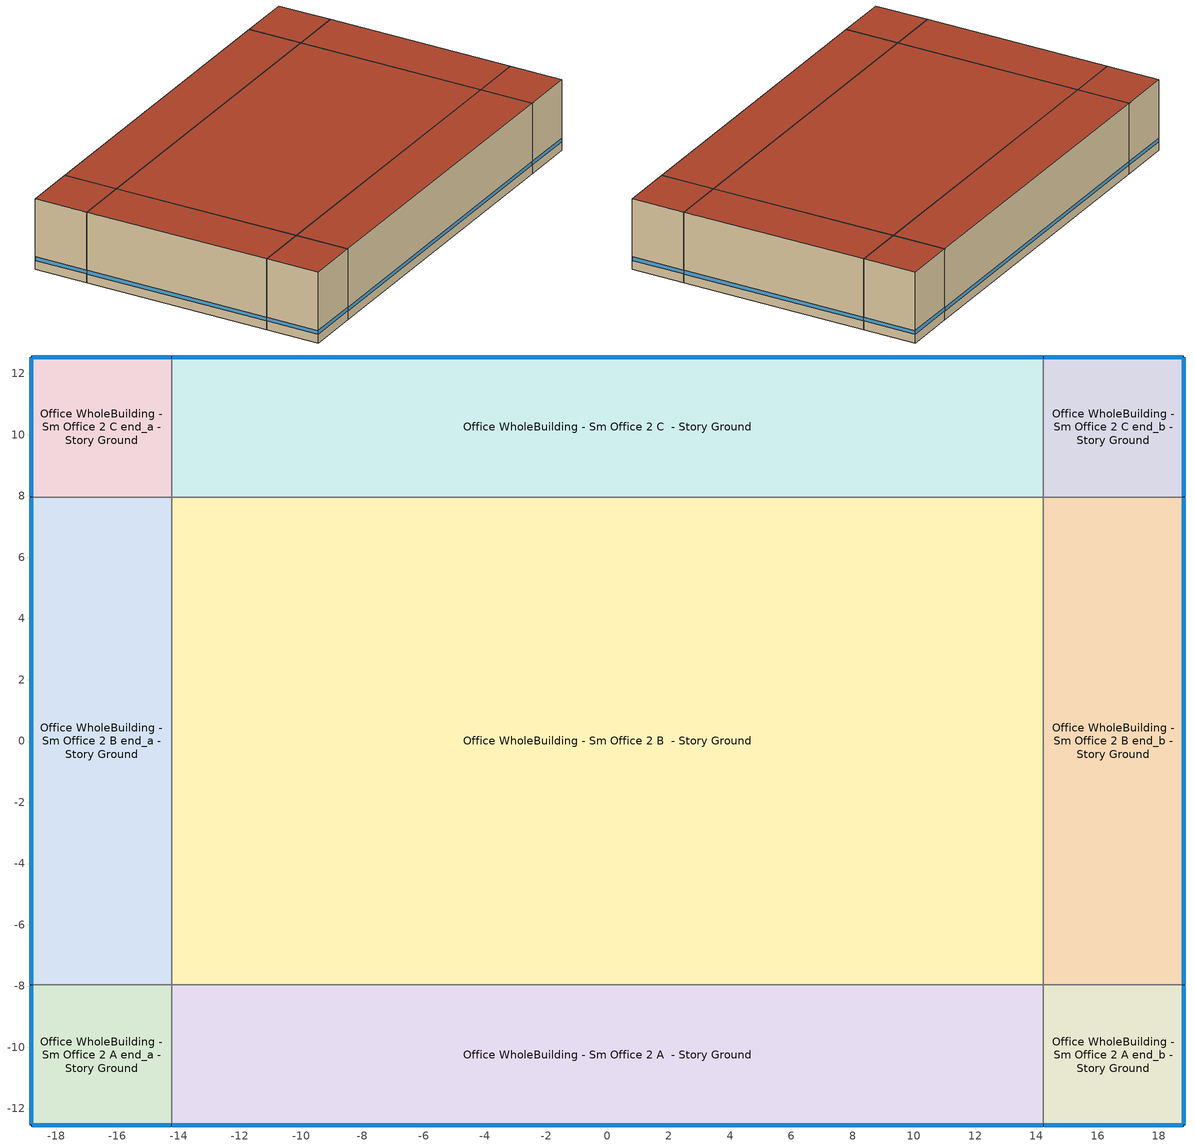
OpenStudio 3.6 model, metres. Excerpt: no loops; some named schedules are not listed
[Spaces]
Office WholeBuilding - Sm Office 2 A end_a - Story Ground
 floor ground (Foundation F 09 Perim 914 Area 209): -18.8,-12.54 -18.8,-7.96 -14.23,-7.96 -14.23,-12.54 z0
 wall outside: -18.8,-7.96 -18.8,-12.54 -14.23,-12.54 z0:6.1
 wall to Office WholeBuilding - Sm Office 2 B end_a - Story Ground: -14.23,-7.96 -18.8,-7.96 z0:6.1
 wall to Office WholeBuilding - Sm Office 2 A  - Story Ground: -14.23,-12.54 -14.23,-7.96 z0:6.1
 window: -18.8,-7.99 -18.8,-12.51 / -18.78,-12.54 -14.26,-12.54 z0.76:1.07
 roof outside: -14.23,-12.54 -14.23,-7.96 -18.8,-7.96 -18.8,-12.54 z6.1
Office WholeBuilding - Sm Office 2 B end_a - Story Ground
 floor ground (Foundation F 09 Perim 1593 Area 7283): -18.8,-7.96 -18.8,7.96 -14.23,7.96 -14.23,-7.96 z0
 wall outside: -18.8,7.96 -18.8,-7.96 z0:6.1
 wall to Office WholeBuilding - Sm Office 2 C end_a - Story Ground: -14.23,7.96 -18.8,7.96 z0:6.1
 wall to Office WholeBuilding - Sm Office 2 B  - Story Ground: -14.23,-7.96 -14.23,7.96 z0:6.1
 window: -18.8,7.94 -18.8,-7.94 z0.76:1.07
 roof outside: -14.23,-7.96 -14.23,7.96 -18.8,7.96 -18.8,-7.96 z6.1
Office WholeBuilding - Sm Office 2 C end_a - Story Ground
 floor ground (Foundation F 09 Perim 914 Area 209): -18.8,7.96 -18.8,12.54 -14.23,12.54 -14.23,7.96 z0
 wall outside: -14.23,12.54 -18.8,12.54 -18.8,7.96 z0:6.1
 wall to Office WholeBuilding - Sm Office 2 C  - Story Ground: -14.23,7.96 -14.23,12.54 z0:6.1
 window: -18.8,12.51 -18.8,7.99 / -14.26,12.54 -18.78,12.54 z0.76:1.07
 roof outside: -14.23,7.96 -14.23,12.54 -18.8,12.54 -18.8,7.96 z6.1
Office WholeBuilding - Sm Office 2 A  - Story Ground
 floor ground (Foundation F 09 Perim 2847 Area 13014): -14.23,-12.54 -14.23,-7.96 14.23,-7.96 14.23,-12.54 z0
 wall outside: -14.23,-12.54 14.23,-12.54 z0:6.1
 wall to Office WholeBuilding - Sm Office 2 B  - Story Ground: 14.23,-7.96 -14.23,-7.96 z0:6.1
 wall to Office WholeBuilding - Sm Office 2 A end_b - Story Ground: 14.23,-12.54 14.23,-7.96 z0:6.1
 window: -14.21,-12.54 14.21,-12.54 z0.76:1.07
 roof outside: 14.23,-12.54 14.23,-7.96 -14.23,-7.96 -14.23,-12.54 z6.1
Office WholeBuilding - Sm Office 2 B  - Story Ground
 floor ground (Foundation F 09 Perim 0 Area 45342): -14.23,-7.96 -14.23,7.96 14.23,7.96 14.23,-7.96 z0
 wall to Office WholeBuilding - Sm Office 2 C  - Story Ground: 14.23,7.96 -14.23,7.96 z0:6.1
 wall to Office WholeBuilding - Sm Office 2 B end_b - Story Ground: 14.23,-7.96 14.23,7.96 z0:6.1
 roof outside: 14.23,-7.96 14.23,7.96 -14.23,7.96 -14.23,-7.96 z6.1
Office WholeBuilding - Sm Office 2 C  - Story Ground
 floor ground (Foundation F 09 Perim 2847 Area 13014): -14.23,7.96 -14.23,12.54 14.23,12.54 14.23,7.96 z0
 wall outside: 14.23,12.54 -14.23,12.54 z0:6.1
 wall to Office WholeBuilding - Sm Office 2 C end_b - Story Ground: 14.23,7.96 14.23,12.54 z0:6.1
 window: 14.21,12.54 -14.21,12.54 z0.76:1.07
 roof outside: 14.23,7.96 14.23,12.54 -14.23,12.54 -14.23,7.96 z6.1
Office WholeBuilding - Sm Office 2 A end_b - Story Ground
 floor ground (Foundation F 09 Perim 914 Area 209): 14.23,-12.54 14.23,-7.96 18.8,-7.96 18.8,-12.54 z0
 wall outside: 14.23,-12.54 18.8,-12.54 18.8,-7.96 z0:6.1
 wall to Office WholeBuilding - Sm Office 2 B end_b - Story Ground: 18.8,-7.96 14.23,-7.96 z0:6.1
 window: 18.8,-12.51 18.8,-7.99 / 14.26,-12.54 18.78,-12.54 z0.76:1.07
 roof outside: 18.8,-12.54 18.8,-7.96 14.23,-7.96 14.23,-12.54 z6.1
Office WholeBuilding - Sm Office 2 B end_b - Story Ground
 floor ground (Foundation F 09 Perim 1593 Area 7283): 14.23,-7.96 14.23,7.96 18.8,7.96 18.8,-7.96 z0
 wall outside: 18.8,-7.96 18.8,7.96 z0:6.1
 wall to Office WholeBuilding - Sm Office 2 C end_b - Story Ground: 18.8,7.96 14.23,7.96 z0:6.1
 window: 18.8,-7.94 18.8,7.94 z0.76:1.07
 roof outside: 18.8,-7.96 18.8,7.96 14.23,7.96 14.23,-7.96 z6.1
Office WholeBuilding - Sm Office 2 C end_b - Story Ground
 floor ground (Foundation F 09 Perim 914 Area 209): 14.23,7.96 14.23,12.54 18.8,12.54 18.8,7.96 z0
 wall outside: 18.8,7.96 18.8,12.54 14.23,12.54 z0:6.1
 window: 18.78,12.54 14.26,12.54 / 18.8,7.99 18.8,12.51 z0.76:1.07
 roof outside: 18.8,7.96 18.8,12.54 14.23,12.54 14.23,7.96 z6.1
[Site]
Kodiak Airport: Latitude {deg}=57.75; Longitude {deg}=-152.5; Time Zone {hr}=-9; Elevation {m}=5; Terrain=City
[ClimateZones]
Climate Zone Institution Name 1=ASHRAE; Climate Zone Document Name 1=ANSI/ASHRAE Standard 169; Climate Zone Document Year 1=2006; Climate Zone Value 1=8A; Climate Zone Institution Name 2=CEC; Climate Zone Document Name 2=California Climate Zone Descriptions; Climate Zone Document Year 2=1995
[Site:WaterMainsTemperature]
Calculation Method=Correlation; Annual Average Outdoor Air Temperature {C}=-1.525; Maximum Difference In Monthly Average Outdoor Air Temperatures {deltaC}=36.2
[Site:GroundTemperature:FCfactorMethod]
January Ground Temperature {C}=-3.1; February Ground Temperature {C}=-17.7; March Ground Temperature {C}=-19.3; April Ground Temperature {C}=-17.6; May Ground Temperature {C}=-15.4; June Ground Temperature {C}=-10.3; July Ground Temperature {C}=0.7; August Ground Temperature {C}=10.6; September Ground Temperature {C}=16; October Ground Temperature {C}=16.9; November Ground Temperature {C}=14.2; December Ground Temperature {C}=6.7
[SizingPeriod:DesignDay] Barometric Pressure {Pa}=100917; Wind Speed {m/s}=5; Wind Direction {deg}=320; Rain Indicator=No; Snow Indicator=No; Day of Month=21; Day Type=SummerDesignDay; Daylight Saving Time Indicator=No; Humidity Condition Type=Wetbulb; Dry-Bulb Temperature Range Modifier Type=DefaultMultipliers; Solar Model Indicator=ASHRAETau
Name | Maximum Dry-Bulb Temperature {C} | Daily Dry-Bulb Temperature Range {deltaC} | Month | Wetbulb or DewPoint at Maximum Dry-Bulb {C} | ASHRAE Clear Sky Optical Depth for Beam Irradiance | ASHRAE Clear Sky Optical Depth for Diffuse Irradiance
Kodiak December .4% Condns WB=>MCDB | 6.5 | 5.1 | 12 | 6.2 | 0.359 | 2.403
Kodiak November .4% Condns WB=>MCDB | 8.7 | 5.3 | 11 | 8.2 | 0.358 | 2.388
Kodiak October .4% Condns WB=>MCDB | 11.3 | 6.2 | 10 | 10.7 | 0.34 | 2.431
Kodiak September .4% Condns WB=>MCDB | 16.2 | 6.4 | 9 | 13.8 | 0.333 | 2.489
[Building]
90.1-2010|SmallOffice: North Axis {deg}=0; Default Construction Set=90.1-2010 - Office - ASHRAE 169-2013-8A; Default Schedule Set=Building Default Schedule Set; Standards Number of Stories=1; Standards Number of Above Ground Stories=1; Standards Building Type=Office
[Material:NoMass] Thermal Absorptance=0.9; Solar Absorptance=0.7
Name | Roughness | Thermal Resistance {m2-K/W} | Visible Absorptance
CP02 CARPET PAD | VeryRough | 0.21648 | 0.8
Typical Carpet Pad | Smooth | 0.21648 | 0.8
Typical Insulation R-14.97 | Smooth | 2.63723 | 0.7
Typical Insulation R-11.7 | Smooth | 2.05979 | 0.7
Typical Insulation R-19.72 | Smooth | 3.4722 | 0.7
Typical Insulation R-1.15 2 | Smooth | 0.202509 | 0.7
Typical Insulation R-1.15 3 | Smooth | 0.202527 | 0.7
[Material]
Name | Roughness | Thickness {m} | Conductivity {W/m-K} | Density {kg/m3} | Specific Heat {J/kg-K} | Thermal Absorptance | Solar Absorptance | Visible Absorptance
100mm Normalweight concrete floor | MediumSmooth | 0.1016 | 2.31 | 2322 | 832
G01 13mm gypsum board | Smooth | 0.0127 | 0.16 | 800 | 1090 | 0.9 | 0.7 | 0.5
4 in. Normalweight Concrete Floor | MediumRough | 0.1016 | 2.31 | 2322 | 832 | 0.9 | 0.7 | 0.7
8 in. Concrete Block Basement Wall | MediumRough | 0.2032 | 1.326 | 1842 | 912 | 0.9 | 0.7 | 0.7
F08 Metal surface; Metal Roof Surface | Smooth | 0.0008 | 45.28 | 7824 | 500 | 0.9 | 0.7 | 0.7
G05 25mm wood | MediumSmooth | 0.0254 | 0.15 | 608 | 1630 | 0.9 | 0.5 | 0.5
1IN Stucco | Smooth | 0.0253 | 0.6918 | 1858 | 837 | 0.9 | 0.7 | 0.92
8IN CONCRETE HW RefBldg | Rough | 0.2032 | 1.311 | 2240 | 836.8 | 0.9 | 0.7 | 0.7
1/2IN Gypsum | Smooth | 0.0127 | 0.16 | 784.9 | 830 | 0.9 | 0.4 | 0.4
Roof Membrane | VeryRough | 0.0095 | 0.16 | 1121.29 | 1460 | 0.9 | 0.7 | 0.7
6 in. Normalweight Concrete Floor | MediumRough | 0.1524 | 2.31 | 2322 | 832 | 0.9 | 0.7 | 0.7
Std Wood 6inch 2 | MediumSmooth | 0.15 | 0.12 | 540 | 1210 | 0.9 | 0.7 | 0.7
[Construction]
Typical Interior Floor: 100mm Normalweight concrete floor, CP02 CARPET PAD
Typical Interior Wall: G01 13mm gypsum board, G01 13mm gypsum board
Typical Interior Ceiling: CP02 CARPET PAD, 100mm Normalweight concrete floor
Typical Insulated Basement Mass Wall: 8 in. Concrete Block Basement Wall
Typical Interior Window: Clear 3mm
Typical Interior Door; Typical Interior Partition: G05 25mm wood
Typical Insulated Exterior Mass Floor R-17.54: Typical Insulation R-14.97, 4 in. Normalweight Concrete Floor, Typical Carpet Pad
Typical Insulated Exterior Mass Wall R-14.08: 1IN Stucco, 8IN CONCRETE HW RefBldg, Typical Insulation R-11.7, 1/2IN Gypsum
Typical IEAD Roof R-20.83: Roof Membrane, Typical Insulation R-19.72, Metal Roof Surface
Typical Insulated Carpeted 6in Slab Floor: 6 in. Normalweight Concrete Floor, Typical Carpet Pad
U 0.42 SHGC 0.45 Dbl Ref-D Clr 6mm/13mm Arg: REF D CLEAR 6MM, ARGON 13MM, CLEAR 6MM
Typical Insulated Metal Door R-2.0 1: F08 Metal surface, Typical Insulation R-1.15 2
U 0.72 SHGC 0.25 Sgl Ref-B-M Tint 6mm: REF B TINT MID 6MM
Typical Overhead Door R-2.0 1: Typical Insulation R-1.15 3
U 0.98 SHGC 0.45 Sgl Ref-B-H Clr 6mm: REF B CLEAR HI 6MM
InteriorFurnishings 2: Std Wood 6inch 2
[WindowMaterial:Glazing] Optical Data Type=SpectralAverage; Infrared Transmittance at Normal Incidence=0; Front Side Infrared Hemispherical Emissivity=0.84; Conductivity {W/m-K}=0.9; Dirt Correction Factor for Solar and Visible Transmittance=1; Solar Diffusing=No
Name | Thickness {m} | Solar Transmittance at Normal Incidence | Front Side Solar Reflectance at Normal Incidence | Back Side Solar Reflectance at Normal Incidence | Visible Transmittance at Normal Incidence | Front Side Visible Reflectance at Normal Incidence | Back Side Visible Reflectance at Normal Incidence | Back Side Infrared Hemispherical Emissivity
CLEAR 6MM | 0.006 | 0.775 | 0.071 | 0.071 | 0.881 | 0.08 | 0.08 | 0.84
Clear 3mm | 0.003 | 0.837 | 0.075 | 0.075 | 0.898 | 0.081 | 0.081 | 0.84
REF D CLEAR 6MM | 0.006 | 0.429 | 0.308 | 0.379 | 0.334 | 0.453 | 0.505 | 0.82
REF B TINT MID 6MM | 0.006 | 0.1 | 0.11 | 0.41 | 0.13 | 0.1 | 0.32 | 0.45
REF B CLEAR HI 6MM | 0.006 | 0.24 | 0.16 | 0.32 | 0.3 | 0.16 | 0.29 | 0.6
[Construction:FfactorGroundFloor] F-Factor {W/m-K}=0.899982
Name | Area {m2} | PerimeterExposed {m}
Foundation F 09 Perim 914 Area 209 | 20.9032 | 9.144
Foundation F 09 Perim 1593 Area 7283 | 72.8263 | 15.9288
Foundation F 09 Perim 2847 Area 13014 | 130.143 | 28.4652
Foundation F 09 Perim 0 Area 45342 | 453.415 | 0
[DefaultConstructionSet]
90.1-2010 - Office - ASHRAE 169-2013-8A: Default Exterior Surface Constructions=Default Surface Constructions 7; Default Interior Surface Constructions=Default Surface Constructions 8; Default Ground Contact Surface Constructions=Default Surface Constructions 9; Default Exterior SubSurface Constructions=Default Sub Surface Constructions 5; Default Interior SubSurface Constructions=Default Sub Surface Constructions 6; Interior Partition Construction=Typical Interior Partition
[DefaultSurfaceConstructions]
Name | Floor Construction | Wall Construction | Roof Ceiling Construction
Default Surface Constructions 7 | Typical Insulated Exterior Mass Floor R-17.54 | Typical Insulated Exterior Mass Wall R-14.08 | Typical IEAD Roof R-20.83
Default Surface Constructions 8 | Typical Interior Floor | Typical Interior Wall | Typical Interior Ceiling
Default Surface Constructions 9 | Typical Insulated Carpeted 6in Slab Floor | Typical Insulated Basement Mass Wall
[DefaultSubSurfaceConstructions]
Name | Fixed Window Construction | Operable Window Construction | Door Construction | Glass Door Construction | Overhead Door Construction | Skylight Construction | Tubular Daylight Dome Construction | Tubular Daylight Diffuser Construction
Default Sub Surface Constructions 5 | U 0.42 SHGC 0.45 Dbl Ref-D Clr 6mm/13mm Arg | U 0.42 SHGC 0.45 Dbl Ref-D Clr 6mm/13mm Arg | Typical Insulated Metal Door R-2.0 1 | U 0.72 SHGC 0.25 Sgl Ref-B-M Tint 6mm | Typical Overhead Door R-2.0 1 | U 0.98 SHGC 0.45 Sgl Ref-B-H Clr 6mm | Typical Interior Window | Typical Interior Window
Default Sub Surface Constructions 6 | Typical Interior Window | Typical Interior Window | Typical Interior Door
[WindowMaterial:Gas]
ARGON 13MM: Gas Type=Argon; Thickness {m}=0.0127
[Lights:Definition]
Office WholeBuilding - Sm Office 2 Lights Definition: Design Level Calculation Method=Watts/Area; Watts per Space Floor Area {W/m2}=9.68752; Fraction Radiant=0.7; Fraction Visible=0.2; Return Air Fraction=0
[Exterior:Lights:Definition]
Name | Design Level {W}
Occ Sensing Exterior Lights Def | 861.3
NonDimming Exterior Lights Def | 50.7
[Exterior:Lights] Control Option=AstronomicalClock
Name | Exterior Lights Definition | Schedule
Occ Sensing Exterior Lights Def | Occ Sensing Exterior Lights Def | OfficeSmall Exterior_lighting_schedule_b
NonDimming Exterior Lights Def | NonDimming Exterior Lights Def | OfficeSmall Exterior_lighting_schedule_a
[SpaceType]
Office WholeBuilding - Sm Office 2 - 90.1-2010: Default Schedule Set=Office WholeBuilding - Sm Office 2 Schedule Set; Design Specification Outdoor Air Object=Office WholeBuilding - Sm Office 2 Ventilation; Standards Building Type=Office; Standards Space Type=WholeBuilding - Sm Office
[BuildingStory]
Story Ground: Nominal Z Coordinate {m}=0; Nominal Floor to Floor Height {m}=6.096
[Space] Space Type=Office WholeBuilding - Sm Office 2 - 90.1-2010; Building Story=Story Ground
Name | Thermal Zone
Office WholeBuilding - Sm Office 2 A end_a - Story Ground | Zone Office WholeBuilding - Sm Office 2 A end_a - Story Ground
Office WholeBuilding - Sm Office 2 B end_a - Story Ground | Zone Office WholeBuilding - Sm Office 2 B end_a - Story Ground
Office WholeBuilding - Sm Office 2 C end_a - Story Ground | Zone Office WholeBuilding - Sm Office 2 C end_a - Story Ground
Office WholeBuilding - Sm Office 2 A  - Story Ground | Zone Office WholeBuilding - Sm Office 2 A  - Story Ground
Office WholeBuilding - Sm Office 2 B  - Story Ground | Zone Office WholeBuilding - Sm Office 2 B  - Story Ground
Office WholeBuilding - Sm Office 2 C  - Story Ground | Zone Office WholeBuilding - Sm Office 2 C  - Story Ground
Office WholeBuilding - Sm Office 2 A end_b - Story Ground | Zone Office WholeBuilding - Sm Office 2 A end_b - Story Ground
Office WholeBuilding - Sm Office 2 B end_b - Story Ground | Zone Office WholeBuilding - Sm Office 2 B end_b - Story Ground
Office WholeBuilding - Sm Office 2 C end_b - Story Ground | Zone Office WholeBuilding - Sm Office 2 C end_b - Story Ground
[ThermalZone] Multiplier=1; Use Ideal Air Loads=No
Name | Thermostat
Zone Office WholeBuilding - Sm Office 2 A end_a - Story Ground | Office WholeBuilding - Sm Office 2 - 90.1-2010 Thermostat 1
Zone Office WholeBuilding - Sm Office 2 B end_a - Story Ground | Office WholeBuilding - Sm Office 2 - 90.1-2010 Thermostat 4
Zone Office WholeBuilding - Sm Office 2 C end_a - Story Ground | Office WholeBuilding - Sm Office 2 - 90.1-2010 Thermostat 7
Zone Office WholeBuilding - Sm Office 2 A  - Story Ground | Office WholeBuilding - Sm Office 2 - 90.1-2010 Thermostat
Zone Office WholeBuilding - Sm Office 2 B  - Story Ground | Office WholeBuilding - Sm Office 2 - 90.1-2010 Thermostat 3
Zone Office WholeBuilding - Sm Office 2 C  - Story Ground | Office WholeBuilding - Sm Office 2 - 90.1-2010 Thermostat 6
Zone Office WholeBuilding - Sm Office 2 A end_b - Story Ground | Office WholeBuilding - Sm Office 2 - 90.1-2010 Thermostat 2
Zone Office WholeBuilding - Sm Office 2 B end_b - Story Ground | Office WholeBuilding - Sm Office 2 - 90.1-2010 Thermostat 5
Zone Office WholeBuilding - Sm Office 2 C end_b - Story Ground | Office WholeBuilding - Sm Office 2 - 90.1-2010 Thermostat 8
[People:Definition]
Office WholeBuilding - Sm Office 2 People Definition: Number of People Calculation Method=People; Number of People {people}=2; Fraction Radiant=0.3; Enable ASHRAE 55 Comfort Warnings=Yes; Thermal Comfort Model Type 1=Fanger; Thermal Comfort Model Type 2=AdaptiveASH55
[ElectricEquipment:Definition]
Office WholeBuilding - Sm Office 2 Elec Equip Definition: Design Level Calculation Method=Watts/Area; Watts per Space Floor Area {W/m2}=2; Fraction Latent=0; Fraction Radiant=0.5; Fraction Lost=0
[People]
Office WholeBuilding - Sm Office 2 People: People Definition=Office WholeBuilding - Sm Office 2 People Definition; Space or SpaceType=Office WholeBuilding - Sm Office 2 - 90.1-2010; Work Efficiency Schedule=Work Efficiency Schedule; Clothing Insulation Schedule=Clothing Schedule; Air Velocity Schedule=Air Velocity Schedule; Multiplier=1
[Lights]
Office WholeBuilding - Sm Office 2 Lights: Lights Definition=Office WholeBuilding - Sm Office 2 Lights Definition; Space or SpaceType=Office WholeBuilding - Sm Office 2 - 90.1-2010; Fraction Replaceable=1
[ElectricEquipment]
Office WholeBuilding - Sm Office 2 Elec Equip: Electric Equipment Definition=Office WholeBuilding - Sm Office 2 Elec Equip Definition; Space or SpaceType=Office WholeBuilding - Sm Office 2 - 90.1-2010
[DesignSpecification:OutdoorAir]
Office WholeBuilding - Sm Office 2 Ventilation: Outdoor Air Method=Sum; Outdoor Air Flow per Floor Area {m3/s-m2}=0.0004318
[DefaultScheduleSet]
Name | Number of People Schedule | People Activity Level Schedule | Lighting Schedule | Electric Equipment Schedule | Infiltration Schedule | Hours of Operation Schedule
Office WholeBuilding - Sm Office 2 Schedule Set | OfficeSmall BLDG_OCC_SCH | OfficeSmall ACTIVITY_SCH | OfficeSmall BLDG_LIGHT_SCH_2010 | OfficeSmall BLDG_EQUIP_SCH_2010 | OfficeSmall INFIL_QUARTER_ON_SCH
Building Default Schedule Set |  |  |  |  |  | Building Hours of Operation NonResidential
[SpaceInfiltration:DesignFlowRate] Schedule=Always On Discrete; Design Flow Rate Calculation Method=Flow/ExteriorArea; Constant Term Coefficient=0; Temperature Term Coefficient=0; Velocity Term Coefficient=0.224; Velocity Squared Term Coefficient=0
Name | Space or SpaceType | Flow per Exterior Surface Area {m3/s-m2}
Office WholeBuilding - Sm Office 2 A  - Story Ground Infiltration | Office WholeBuilding - Sm Office 2 A  - Story Ground | 0.000325471
Office WholeBuilding - Sm Office 2 A end_a - Story Ground Infiltration | Office WholeBuilding - Sm Office 2 A end_a - Story Ground | 0.000414235
Office WholeBuilding - Sm Office 2 A end_b - Story Ground Infiltration | Office WholeBuilding - Sm Office 2 A end_b - Story Ground | 0.000414235
Office WholeBuilding - Sm Office 2 B end_a - Story Ground Infiltration | Office WholeBuilding - Sm Office 2 B end_a - Story Ground | 0.000325471
Office WholeBuilding - Sm Office 2 B end_b - Story Ground Infiltration | Office WholeBuilding - Sm Office 2 B end_b - Story Ground | 0.000325471
Office WholeBuilding - Sm Office 2 C  - Story Ground Infiltration | Office WholeBuilding - Sm Office 2 C  - Story Ground | 0.000325471
Office WholeBuilding - Sm Office 2 C end_a - Story Ground Infiltration | Office WholeBuilding - Sm Office 2 C end_a - Story Ground | 0.000414235
Office WholeBuilding - Sm Office 2 C end_b - Story Ground Infiltration | Office WholeBuilding - Sm Office 2 C end_b - Story Ground | 0.000414235
[ThermostatSetpoint:DualSetpoint] Heating Setpoint Temperature Schedule=OfficeSmall HTGSETP_SCH_NO_OPTIMUM; Cooling Setpoint Temperature Schedule=OfficeSmall CLGSETP_SCH_NO_OPTIMUM
Office WholeBuilding - Sm Office 2 - 90.1-2010 Thermostat; Office WholeBuilding - Sm Office 2 - 90.1-2010 Thermostat 1; Office WholeBuilding - Sm Office 2 - 90.1-2010 Thermostat 2; Office WholeBuilding - Sm Office 2 - 90.1-2010 Thermostat 3; Office WholeBuilding - Sm Office 2 - 90.1-2010 Thermostat 4; Office WholeBuilding - Sm Office 2 - 90.1-2010 Thermostat 5; Office WholeBuilding - Sm Office 2 - 90.1-2010 Thermostat 6; Office WholeBuilding - Sm Office 2 - 90.1-2010 Thermostat 7; Office WholeBuilding - Sm Office 2 - 90.1-2010 Thermostat 8
[InternalMass:Definition]
Internal Mass Definition 3: Construction=InteriorFurnishings 2; Design Level Calculation Method=SurfaceArea/Area; Surface Area per Space Floor Area=2
[InternalMass] Internal Mass Definition=Internal Mass Definition 3; Multiplier=1
Name | Space or SpaceType
Office WholeBuilding - Sm Office 2 C end_b - Story Ground Mass | Office WholeBuilding - Sm Office 2 C end_b - Story Ground
Office WholeBuilding - Sm Office 2 B end_b - Story Ground Mass | Office WholeBuilding - Sm Office 2 B end_b - Story Ground
Office WholeBuilding - Sm Office 2 A end_b - Story Ground Mass | Office WholeBuilding - Sm Office 2 A end_b - Story Ground
Office WholeBuilding - Sm Office 2 C  - Story Ground Mass | Office WholeBuilding - Sm Office 2 C  - Story Ground
Office WholeBuilding - Sm Office 2 B end_a - Story Ground Mass | Office WholeBuilding - Sm Office 2 B end_a - Story Ground
Office WholeBuilding - Sm Office 2 B  - Story Ground Mass | Office WholeBuilding - Sm Office 2 B  - Story Ground
Office WholeBuilding - Sm Office 2 C end_a - Story Ground Mass | Office WholeBuilding - Sm Office 2 C end_a - Story Ground
Office WholeBuilding - Sm Office 2 A  - Story Ground Mass | Office WholeBuilding - Sm Office 2 A  - Story Ground
Office WholeBuilding - Sm Office 2 A end_a - Story Ground Mass | Office WholeBuilding - Sm Office 2 A end_a - Story Ground
[Schedule:Constant]
Always On Discrete: Value=1
[Schedule:Ruleset]
Name | Default Day Schedule | Summer Design Day Schedule | Winter Design Day Schedule
Clothing Schedule | Clothing Schedule Default Winter Clothes
Air Velocity Schedule | Air Velocity Schedule Default
Work Efficiency Schedule | Work Efficiency Schedule Default
OfficeSmall BLDG_OCC_SCH | OfficeSmall BLDG_OCC_SCH Default | OfficeSmall BLDG_OCC_SCH Summer Design Day | OfficeSmall BLDG_OCC_SCH Winter Design Day
OfficeSmall ACTIVITY_SCH | OfficeSmall ACTIVITY_SCH Default | OfficeSmall ACTIVITY_SCH Summer Design Day | OfficeSmall ACTIVITY_SCH Winter Design Day
OfficeSmall INFIL_QUARTER_ON_SCH | OfficeSmall INFIL_QUARTER_ON_SCH Default | OfficeSmall INFIL_QUARTER_ON_SCH Summer Design Day | OfficeSmall INFIL_QUARTER_ON_SCH Winter Design Day
OfficeSmall HTGSETP_SCH_NO_OPTIMUM | OfficeSmall HTGSETP_SCH_NO_OPTIMUM Default | OfficeSmall HTGSETP_SCH_NO_OPTIMUM Summer Design Day | OfficeSmall HTGSETP_SCH_NO_OPTIMUM Winter Design Day
OfficeSmall CLGSETP_SCH_NO_OPTIMUM | OfficeSmall CLGSETP_SCH_NO_OPTIMUM Default | OfficeSmall CLGSETP_SCH_NO_OPTIMUM Summer Design Day | OfficeSmall CLGSETP_SCH_NO_OPTIMUM Winter Design Day
OfficeSmall Exterior_lighting_schedule_b | OfficeSmall Exterior_lighting_schedule_b Default | OfficeSmall Exterior_lighting_schedule_b Summer Design Day | OfficeSmall Exterior_lighting_schedule_b Winter Design Day
OfficeSmall Exterior_lighting_schedule_a | OfficeSmall Exterior_lighting_schedule_a Default | OfficeSmall Exterior_lighting_schedule_a Summer Design Day | OfficeSmall Exterior_lighting_schedule_a Winter Design Day
OfficeSmall BLDG_LIGHT_SCH_2010 | OfficeSmall BLDG_LIGHT_SCH_2010 Default | OfficeSmall BLDG_LIGHT_SCH_2010 Summer Design Day | OfficeSmall BLDG_LIGHT_SCH_2010 Winter Design Day
OfficeSmall BLDG_EQUIP_SCH_2010 | OfficeSmall BLDG_EQUIP_SCH_2010 Default | OfficeSmall BLDG_EQUIP_SCH_2010 Summer Design Day | OfficeSmall BLDG_EQUIP_SCH_2010 Winter Design Day
Building Hours of Operation NonResidential | Building Hours of Operation NonResidential Default | Building Hours of Operation NonResidential Summer Design Day | Building Hours of Operation NonResidential Winter Design Day
[Schedule:Day]
OfficeSmall BLDG_OCC_SCH Default: Yes, 5, 30, 0.570791, 5, 40, 0.570603, 5, 50, 0.570414, 6, 0, 0.570225, 6, 10, 0.570036, 6, 20, 0.569848, 6, 30, 0.569659, 6, 40, 0.569281, 6, 50, 0.568904, 7, 0, 0.568526, 7, 10, 0.568149, 7, 20, 0.567771, 7, 30, 0.567394, 7, 40, 0.567583, 7, 50, 0.567771, 8, 0, 0.56796, 8, 9, 0.568149, 8, 19, 0.568338, 8, 29, 0.568526, 8, 30, 0.568526, 11, 30, 0.568526, 11, 39, 0.568715, 11, 49, 0.568904, 11, 59, 0.569093, 12, 9, 0.569281, 12, 19, 0.56947, 12, 29, 0.569659, 12, 30, 0.569659, 13, 30, 0.569659, 16, 30, 0.569659, 16, 40, 0.569848, 16, 50, 0.570036, 17, 0, 0.570225, 17, 10, 0.570414, 17, 20, 0.570603, 17, 30, 0.570791, 18, 30, 0.570791, 21, 30, 0.570791, 22, 30, 0.570791, 23, 30, 0.570791, 24, 0, 0.570791
OfficeSmall BLDG_OCC_SCH Winter Design Day; OfficeSmall BLDG_LIGHT_SCH_2010 Winter Design Day: 24, 0, 0
OfficeSmall BLDG_OCC_SCH Summer Design Day; OfficeSmall BLDG_LIGHT_SCH_2010 Summer Design Day; Building Hours of Operation NonResidential Default; Building Hours of Operation NonResidential Winter Design Day; Building Hours of Operation NonResidential Summer Design Day: 24, 0, 1
OfficeSmall ACTIVITY_SCH Default: Yes, 24, 0, 120
OfficeSmall ACTIVITY_SCH Winter Design Day; OfficeSmall ACTIVITY_SCH Summer Design Day: 24, 0, 120
OfficeSmall HTGSETP_SCH_NO_OPTIMUM Default: Yes, 6, 0, 18.3368, 19, 0, 18.3368, 24, 0, 18.3368
OfficeSmall HTGSETP_SCH_NO_OPTIMUM Summer Design Day: 24, 0, 15.56
OfficeSmall HTGSETP_SCH_NO_OPTIMUM Winter Design Day: 24, 0, 21.11
OfficeSmall CLGSETP_SCH_NO_OPTIMUM Default: Yes, 4, 30, 69.3215, 24, 0, 70.498
OfficeSmall CLGSETP_SCH_NO_OPTIMUM Summer Design Day: 24, 0, 23.89
OfficeSmall CLGSETP_SCH_NO_OPTIMUM Winter Design Day: 24, 0, 29.44
OfficeSmall Exterior_lighting_schedule_b Default; OfficeSmall Exterior_lighting_schedule_b Winter Design Day; OfficeSmall Exterior_lighting_schedule_b Summer Design Day: 6, 0, 0.7, 24, 0, 1
OfficeSmall Exterior_lighting_schedule_a Default; OfficeSmall Exterior_lighting_schedule_a Winter Design Day; OfficeSmall Exterior_lighting_schedule_a Summer Design Day: 6, 0, 0, 24, 0, 1
OfficeSmall BLDG_LIGHT_SCH_2010 Default: Yes, 4, 30, 0.18, 4, 40, 0.188333, 4, 50, 0.196667, 5, 0, 0.205, 5, 10, 0.213333, 5, 20, 0.221667, 5, 30, 0.23, 5, 40, 0.222843, 5, 50, 0.215686, 6, 0, 0.20853, 6, 10, 0.201373, 6, 20, 0.194216, 6, 30, 0.187059, 6, 40, 0.212813, 6, 50, 0.238568, 7, 0, 0.264323, 7, 10, 0.290077, 7, 20, 0.315831, 7, 30, 0.341586, 7, 40, 0.40665, 7, 50, 0.471714, 8, 0, 0.536778, 8, 9, 0.601842, 8, 19, 0.666906, 8, 29, 0.73197, 8, 30, 0.73197, 11, 30, 0.73197, 11, 39, 0.718415, 11, 49, 0.70486, 11, 59, 0.691305, 12, 9, 0.67775, 12, 19, 0.664195, 12, 29, 0.65064, 12, 30, 0.65064, 12, 39, 0.664195, 12, 49, 0.67775, 12, 59, 0.691305, 13, 9, 0.70486, 13, 19, 0.718415, 13, 29, 0.73197, 13, 30, 0.73197, 16, 30, 0.73197, 16, 40, 0.692661, 16, 50, 0.653351, 17, 0, 0.614041, 17, 10, 0.574732, 17, 20, 0.535422, 17, 30, 0.496113, 17, 40, 0.470359, 17, 50, 0.444604, 18, 0, 0.418849, 18, 10, 0.393095, 18, 20, 0.36734, 18, 30, 0.341586, 19, 0, 0.341586, 19, 10, 0.334809, 19, 20, 0.328031, 19, 30, 0.321254, 19, 40, 0.314476, 19, 50, 0.307698, 20, 0, 0.300921, 20, 10, 0.294144, 20, 20, 0.287366, 20, 30, 0.280589, 20, 40, 0.273811, 20, 50, 0.267033, 21, 0, 0.260256, 21, 30, 0.260256, 21, 40, 0.248057, 21, 50, 0.235857, 22, 0, 0.223658, 22, 10, 0.211458, 22, 20, 0.199259, 22, 30, 0.187059, 22, 40, 0.185883, 22, 50, 0.184706, 23, 0, 0.18353, 23, 10, 0.182353, 23, 20, 0.181176, 23, 30, 0.18, 24, 0, 0.18
[Schedule:Rule] Apply Sunday=Yes; Apply Saturday=Yes
Schedule Rule 18: Schedule Ruleset=OfficeSmall BLDG_LIGHT_SCH_2010; Rule Order=8; Day Schedule=OfficeSmall BLDG_LIGHT_SCH_2010 Wknd Day; Date Specification Type=DateRange; Start Month=1; Start Day=1; End Month=12; End Day=31
Building Hours of Operation NonResidential Sunday Rule: Schedule Ruleset=Building Hours of Operation NonResidential; Rule Order=8; Day Schedule=Building Hours of Operation NonResidential Sunday; Date Specification Type=DateRange; Start Month=1; Start Day=1; End Month=12; End Day=31; Apply Monday=Yes; Apply Tuesday=Yes; Apply Wednesday=Yes; Apply Friday=Yes
autogen OfficeSmall ACTIVITY_SCH 0: Schedule Ruleset=OfficeSmall ACTIVITY_SCH; Rule Order=0; Day Schedule=autogen OfficeSmall ACTIVITY_SCH 0_day_sch; Date Specification Type=SpecificDates; Apply Monday=Yes; Apply Tuesday=Yes; Apply Wednesday=Yes; Apply Friday=Yes; Apply Thursday=Yes; Specific Month 1=1; Specific Day 1=2; Specific Month 2=1; Specific Day 2=9; Specific Month 3=1; Specific Day 3=16; Specific Month 4=1; Specific Day 4=23; Specific Month 5=1; Specific Day 5=30; Specific Month 6=2; Specific Day 6=6; Specific Month 7=2; Specific Day 7=13; Specific Month 8=2; Specific Day 8=20; Specific Month 9=2; Specific Day 9=27; Specific Month 10=3; Specific Day 10=5; Specific Month 11=3; Specific Day 11=12; Specific Month 12=3; Specific Day 12=19; Specific Month 13=3; Specific Day 13=26; Specific Month 14=4; Specific Day 14=2; Specific Month 15=4; Specific Day 15=9; Specific Month 16=4; Specific Day 16=16; Specific Month 17=4; Specific Day 17=23; Specific Month 18=4; Specific Day 18=30; Specific Month 19=5; Specific Day 19=7; Specific Month 20=5; Specific Day 20=14; Specific Month 21=5; Specific Day 21=21; Specific Month 22=5; Specific Day 22=28; Specific Month 23=6; Specific Day 23=4; Specific Month 24=6; Specific Day 24=11; Specific Month 25=6; Specific Day 25=18; Specific Month 26=6; Specific Day 26=25; Specific Month 27=7; Specific Day 27=2; Specific Month 28=7; Specific Day 28=9; Specific Month 29=7; Specific Day 29=16; Specific Month 30=7; Specific Day 30=23; Specific Month 31=7; Specific Day 31=30; Specific Month 32=8; Specific Day 32=6; Specific Month 33=8; Specific Day 33=13; Specific Month 34=8; Specific Day 34=20; Specific Month 35=8; Specific Day 35=27; Specific Month 36=9; Specific Day 36=3; Specific Month 37=9; Specific Day 37=10; Specific Month 38=9; Specific Day 38=17; Specific Month 39=9; Specific Day 39=24; Specific Month 40=10; Specific Day 40=1; Specific Month 41=10; Specific Day 41=8; Specific Month 42=10; Specific Day 42=15; Specific Month 43=10; Specific Day 43=22; Specific Month 44=10; Specific Day 44=29; Specific Month 45=11; Specific Day 45=5; Specific Month 46=11; Specific Day 46=12; Specific Month 47=11; Specific Day 47=19; Specific Month 48=11; Specific Day 48=26; Specific Month 49=12; Specific Day 49=3; Specific Month 50=12; Specific Day 50=10; Specific Month 51=12; Specific Day 51=17; Specific Month 52=12; Specific Day 52=24; Specific Month 53=12; Specific Day 53=31
autogen OfficeSmall BLDG_OCC_SCH 0: Schedule Ruleset=OfficeSmall BLDG_OCC_SCH; Rule Order=0; Day Schedule=autogen OfficeSmall BLDG_OCC_SCH 0_day_sch; Date Specification Type=SpecificDates; Apply Monday=Yes; Apply Tuesday=Yes; Apply Wednesday=Yes; Apply Friday=Yes; Apply Thursday=Yes; Specific Month 1=1; Specific Day 1=2; Specific Month 2=1; Specific Day 2=9; Specific Month 3=1; Specific Day 3=16; Specific Month 4=1; Specific Day 4=23; Specific Month 5=1; Specific Day 5=30; Specific Month 6=2; Specific Day 6=6; Specific Month 7=2; Specific Day 7=13; Specific Month 8=2; Specific Day 8=20; Specific Month 9=2; Specific Day 9=27; Specific Month 10=3; Specific Day 10=5; Specific Month 11=3; Specific Day 11=12; Specific Month 12=3; Specific Day 12=19; Specific Month 13=3; Specific Day 13=26; Specific Month 14=4; Specific Day 14=2; Specific Month 15=4; Specific Day 15=9; Specific Month 16=4; Specific Day 16=16; Specific Month 17=4; Specific Day 17=23; Specific Month 18=4; Specific Day 18=30; Specific Month 19=5; Specific Day 19=7; Specific Month 20=5; Specific Day 20=14; Specific Month 21=5; Specific Day 21=21; Specific Month 22=5; Specific Day 22=28; Specific Month 23=6; Specific Day 23=4; Specific Month 24=6; Specific Day 24=11; Specific Month 25=6; Specific Day 25=18; Specific Month 26=6; Specific Day 26=25; Specific Month 27=7; Specific Day 27=2; Specific Month 28=7; Specific Day 28=9; Specific Month 29=7; Specific Day 29=16; Specific Month 30=7; Specific Day 30=23; Specific Month 31=7; Specific Day 31=30; Specific Month 32=8; Specific Day 32=6; Specific Month 33=8; Specific Day 33=13; Specific Month 34=8; Specific Day 34=20; Specific Month 35=8; Specific Day 35=27; Specific Month 36=9; Specific Day 36=3; Specific Month 37=9; Specific Day 37=10; Specific Month 38=9; Specific Day 38=17; Specific Month 39=9; Specific Day 39=24; Specific Month 40=10; Specific Day 40=1; Specific Month 41=10; Specific Day 41=8; Specific Month 42=10; Specific Day 42=15; Specific Month 43=10; Specific Day 43=22; Specific Month 44=10; Specific Day 44=29; Specific Month 45=11; Specific Day 45=5; Specific Month 46=11; Specific Day 46=12; Specific Month 47=11; Specific Day 47=19; Specific Month 48=11; Specific Day 48=26; Specific Month 49=12; Specific Day 49=3; Specific Month 50=12; Specific Day 50=10; Specific Month 51=12; Specific Day 51=17; Specific Month 52=12; Specific Day 52=24; Specific Month 53=12; Specific Day 53=31
autogen OfficeSmall HTGSETP_SCH_NO_OPTIMUM 0: Schedule Ruleset=OfficeSmall HTGSETP_SCH_NO_OPTIMUM; Rule Order=8; Day Schedule=autogen OfficeSmall HTGSETP_SCH_NO_OPTIMUM 0_day_sch; Date Specification Type=SpecificDates; Apply Monday=Yes; Apply Tuesday=Yes; Apply Wednesday=Yes; Apply Friday=Yes; Apply Thursday=Yes; Specific Month 1=1; Specific Day 1=2; Specific Month 2=1; Specific Day 2=9; Specific Month 3=1; Specific Day 3=16; Specific Month 4=1; Specific Day 4=23; Specific Month 5=1; Specific Day 5=30; Specific Month 6=2; Specific Day 6=6; Specific Month 7=2; Specific Day 7=13; Specific Month 8=2; Specific Day 8=20; Specific Month 9=2; Specific Day 9=27; Specific Month 10=3; Specific Day 10=5; Specific Month 11=3; Specific Day 11=12; Specific Month 12=3; Specific Day 12=19; Specific Month 13=3; Specific Day 13=26; Specific Month 14=4; Specific Day 14=2; Specific Month 15=4; Specific Day 15=9; Specific Month 16=4; Specific Day 16=16; Specific Month 17=4; Specific Day 17=23; Specific Month 18=4; Specific Day 18=30; Specific Month 19=5; Specific Day 19=7; Specific Month 20=5; Specific Day 20=14; Specific Month 21=5; Specific Day 21=21; Specific Month 22=5; Specific Day 22=28; Specific Month 23=6; Specific Day 23=4; Specific Month 24=6; Specific Day 24=11; Specific Month 25=6; Specific Day 25=18; Specific Month 26=6; Specific Day 26=25; Specific Month 27=7; Specific Day 27=2; Specific Month 28=7; Specific Day 28=9; Specific Month 29=7; Specific Day 29=16; Specific Month 30=7; Specific Day 30=23; Specific Month 31=7; Specific Day 31=30; Specific Month 32=8; Specific Day 32=6; Specific Month 33=8; Specific Day 33=13; Specific Month 34=8; Specific Day 34=20; Specific Month 35=8; Specific Day 35=27; Specific Month 36=9; Specific Day 36=3; Specific Month 37=9; Specific Day 37=10; Specific Month 38=9; Specific Day 38=17; Specific Month 39=9; Specific Day 39=24; Specific Month 40=10; Specific Day 40=1; Specific Month 41=10; Specific Day 41=8; Specific Month 42=10; Specific Day 42=15; Specific Month 43=10; Specific Day 43=22; Specific Month 44=10; Specific Day 44=29; Specific Month 45=11; Specific Day 45=5; Specific Month 46=11; Specific Day 46=12; Specific Month 47=11; Specific Day 47=19; Specific Month 48=11; Specific Day 48=26; Specific Month 49=12; Specific Day 49=3; Specific Month 50=12; Specific Day 50=10; Specific Month 51=12; Specific Day 51=17; Specific Month 52=12; Specific Day 52=24; Specific Month 53=12; Specific Day 53=31
OfficeSmall Exterior_lighting_schedule_b Outage Day 304: Schedule Ruleset=OfficeSmall Exterior_lighting_schedule_b; Rule Order=7; Day Schedule=Schedule Day 89; Date Specification Type=DateRange; Start Month=10; Start Day=31; End Month=10; End Day=31; Apply Monday=Yes; Apply Tuesday=Yes; Apply Wednesday=Yes; Apply Friday=Yes; Apply Thursday=Yes
OfficeSmall Exterior_lighting_schedule_b Outage Day 305: Schedule Ruleset=OfficeSmall Exterior_lighting_schedule_b; Rule Order=6; Day Schedule=Schedule Day 90; Date Specification Type=DateRange; Start Month=11; Start Day=1; End Month=11; End Day=1; Apply Monday=Yes; Apply Tuesday=Yes; Apply Wednesday=Yes; Apply Friday=Yes; Apply Thursday=Yes
OfficeSmall Exterior_lighting_schedule_b Outage Day 306: Schedule Ruleset=OfficeSmall Exterior_lighting_schedule_b; Rule Order=5; Day Schedule=Schedule Day 91; Date Specification Type=DateRange; Start Month=11; Start Day=2; End Month=11; End Day=2; Apply Monday=Yes; Apply Tuesday=Yes; Apply Wednesday=Yes; Apply Friday=Yes; Apply Thursday=Yes
OfficeSmall Exterior_lighting_schedule_b Outage Day 307: Schedule Ruleset=OfficeSmall Exterior_lighting_schedule_b; Rule Order=4; Day Schedule=Schedule Day 92; Date Specification Type=DateRange; Start Month=11; Start Day=3; End Month=11; End Day=3; Apply Monday=Yes; Apply Tuesday=Yes; Apply Wednesday=Yes; Apply Friday=Yes; Apply Thursday=Yes
OfficeSmall Exterior_lighting_schedule_b Outage Day 308: Schedule Ruleset=OfficeSmall Exterior_lighting_schedule_b; Rule Order=3; Day Schedule=Schedule Day 93; Date Specification Type=DateRange; Start Month=11; Start Day=4; End Month=11; End Day=4; Apply Monday=Yes; Apply Tuesday=Yes; Apply Wednesday=Yes; Apply Friday=Yes; Apply Thursday=Yes
OfficeSmall Exterior_lighting_schedule_b Outage Day 309: Schedule Ruleset=OfficeSmall Exterior_lighting_schedule_b; Rule Order=2; Day Schedule=Schedule Day 94; Date Specification Type=DateRange; Start Month=11; Start Day=5; End Month=11; End Day=5; Apply Monday=Yes; Apply Tuesday=Yes; Apply Wednesday=Yes; Apply Friday=Yes; Apply Thursday=Yes
OfficeSmall Exterior_lighting_schedule_b Outage Day 310: Schedule Ruleset=OfficeSmall Exterior_lighting_schedule_b; Rule Order=1; Day Schedule=Schedule Day 95; Date Specification Type=DateRange; Start Month=11; Start Day=6; End Month=11; End Day=6; Apply Monday=Yes; Apply Tuesday=Yes; Apply Wednesday=Yes; Apply Friday=Yes; Apply Thursday=Yes
OfficeSmall Exterior_lighting_schedule_b Outage Day 311: Schedule Ruleset=OfficeSmall Exterior_lighting_schedule_b; Rule Order=0; Day Schedule=Schedule Day 96; Date Specification Type=DateRange; Start Month=11; Start Day=7; End Month=11; End Day=7; Apply Monday=Yes; Apply Tuesday=Yes; Apply Wednesday=Yes; Apply Friday=Yes; Apply Thursday=Yes
OfficeSmall Exterior_lighting_schedule_a Outage Day 304: Schedule Ruleset=OfficeSmall Exterior_lighting_schedule_a; Rule Order=7; Day Schedule=Schedule Day 153; Date Specification Type=DateRange; Start Month=10; Start Day=31; End Month=10; End Day=31; Apply Monday=Yes; Apply Tuesday=Yes; Apply Wednesday=Yes; Apply Friday=Yes; Apply Thursday=Yes
OfficeSmall Exterior_lighting_schedule_a Outage Day 305: Schedule Ruleset=OfficeSmall Exterior_lighting_schedule_a; Rule Order=6; Day Schedule=Schedule Day 154; Date Specification Type=DateRange; Start Month=11; Start Day=1; End Month=11; End Day=1; Apply Monday=Yes; Apply Tuesday=Yes; Apply Wednesday=Yes; Apply Friday=Yes; Apply Thursday=Yes
OfficeSmall Exterior_lighting_schedule_a Outage Day 306: Schedule Ruleset=OfficeSmall Exterior_lighting_schedule_a; Rule Order=5; Day Schedule=Schedule Day 155; Date Specification Type=DateRange; Start Month=11; Start Day=2; End Month=11; End Day=2; Apply Monday=Yes; Apply Tuesday=Yes; Apply Wednesday=Yes; Apply Friday=Yes; Apply Thursday=Yes
OfficeSmall Exterior_lighting_schedule_a Outage Day 307: Schedule Ruleset=OfficeSmall Exterior_lighting_schedule_a; Rule Order=4; Day Schedule=Schedule Day 156; Date Specification Type=DateRange; Start Month=11; Start Day=3; End Month=11; End Day=3; Apply Monday=Yes; Apply Tuesday=Yes; Apply Wednesday=Yes; Apply Friday=Yes; Apply Thursday=Yes
OfficeSmall Exterior_lighting_schedule_a Outage Day 308: Schedule Ruleset=OfficeSmall Exterior_lighting_schedule_a; Rule Order=3; Day Schedule=Schedule Day 157; Date Specification Type=DateRange; Start Month=11; Start Day=4; End Month=11; End Day=4; Apply Monday=Yes; Apply Tuesday=Yes; Apply Wednesday=Yes; Apply Friday=Yes; Apply Thursday=Yes
OfficeSmall Exterior_lighting_schedule_a Outage Day 309: Schedule Ruleset=OfficeSmall Exterior_lighting_schedule_a; Rule Order=2; Day Schedule=Schedule Day 158; Date Specification Type=DateRange; Start Month=11; Start Day=5; End Month=11; End Day=5; Apply Monday=Yes; Apply Tuesday=Yes; Apply Wednesday=Yes; Apply Friday=Yes; Apply Thursday=Yes
OfficeSmall Exterior_lighting_schedule_a Outage Day 310: Schedule Ruleset=OfficeSmall Exterior_lighting_schedule_a; Rule Order=1; Day Schedule=Schedule Day 159; Date Specification Type=DateRange; Start Month=11; Start Day=6; End Month=11; End Day=6; Apply Monday=Yes; Apply Tuesday=Yes; Apply Wednesday=Yes; Apply Friday=Yes; Apply Thursday=Yes
OfficeSmall Exterior_lighting_schedule_a Outage Day 311: Schedule Ruleset=OfficeSmall Exterior_lighting_schedule_a; Rule Order=0; Day Schedule=Schedule Day 160; Date Specification Type=DateRange; Start Month=11; Start Day=7; End Month=11; End Day=7; Apply Monday=Yes; Apply Tuesday=Yes; Apply Wednesday=Yes; Apply Friday=Yes; Apply Thursday=Yes
Building Hours of Operation NonResidential Outage Day 304: Schedule Ruleset=Building Hours of Operation NonResidential; Rule Order=7; Day Schedule=Schedule Day 177; Date Specification Type=DateRange; Start Month=10; Start Day=31; End Month=10; End Day=31; Apply Monday=Yes; Apply Tuesday=Yes; Apply Wednesday=Yes; Apply Friday=Yes; Apply Thursday=Yes
Building Hours of Operation NonResidential Outage Day 305: Schedule Ruleset=Building Hours of Operation NonResidential; Rule Order=6; Day Schedule=Schedule Day 178; Date Specification Type=DateRange; Start Month=11; Start Day=1; End Month=11; End Day=1; Apply Monday=Yes; Apply Tuesday=Yes; Apply Wednesday=Yes; Apply Friday=Yes; Apply Thursday=Yes
Building Hours of Operation NonResidential Outage Day 306: Schedule Ruleset=Building Hours of Operation NonResidential; Rule Order=5; Day Schedule=Schedule Day 179; Date Specification Type=DateRange; Start Month=11; Start Day=2; End Month=11; End Day=2; Apply Monday=Yes; Apply Tuesday=Yes; Apply Wednesday=Yes; Apply Friday=Yes; Apply Thursday=Yes
Building Hours of Operation NonResidential Outage Day 307: Schedule Ruleset=Building Hours of Operation NonResidential; Rule Order=4; Day Schedule=Schedule Day 180; Date Specification Type=DateRange; Start Month=11; Start Day=3; End Month=11; End Day=3; Apply Monday=Yes; Apply Tuesday=Yes; Apply Wednesday=Yes; Apply Friday=Yes; Apply Thursday=Yes
Building Hours of Operation NonResidential Outage Day 308: Schedule Ruleset=Building Hours of Operation NonResidential; Rule Order=3; Day Schedule=Schedule Day 181; Date Specification Type=DateRange; Start Month=11; Start Day=4; End Month=11; End Day=4; Apply Monday=Yes; Apply Tuesday=Yes; Apply Wednesday=Yes; Apply Friday=Yes; Apply Thursday=Yes
Building Hours of Operation NonResidential Outage Day 309: Schedule Ruleset=Building Hours of Operation NonResidential; Rule Order=2; Day Schedule=Schedule Day 182; Date Specification Type=DateRange; Start Month=11; Start Day=5; End Month=11; End Day=5; Apply Monday=Yes; Apply Tuesday=Yes; Apply Wednesday=Yes; Apply Friday=Yes; Apply Thursday=Yes
Building Hours of Operation NonResidential Outage Day 310: Schedule Ruleset=Building Hours of Operation NonResidential; Rule Order=1; Day Schedule=Schedule Day 183; Date Specification Type=DateRange; Start Month=11; Start Day=6; End Month=11; End Day=6; Apply Monday=Yes; Apply Tuesday=Yes; Apply Wednesday=Yes; Apply Friday=Yes; Apply Thursday=Yes
Building Hours of Operation NonResidential Outage Day 311: Schedule Ruleset=Building Hours of Operation NonResidential; Rule Order=0; Day Schedule=Schedule Day 184; Date Specification Type=DateRange; Start Month=11; Start Day=7; End Month=11; End Day=7; Apply Monday=Yes; Apply Tuesday=Yes; Apply Wednesday=Yes; Apply Friday=Yes; Apply Thursday=Yes
OfficeSmall CLGSETP_SCH_NO_OPTIMUM Outage Day 304: Schedule Ruleset=OfficeSmall CLGSETP_SCH_NO_OPTIMUM; Rule Order=7; Day Schedule=Schedule Day 209; Date Specification Type=DateRange; Start Month=10; Start Day=31; End Month=10; End Day=31; Apply Monday=Yes; Apply Tuesday=Yes; Apply Wednesday=Yes; Apply Friday=Yes; Apply Thursday=Yes
OfficeSmall CLGSETP_SCH_NO_OPTIMUM Outage Day 305: Schedule Ruleset=OfficeSmall CLGSETP_SCH_NO_OPTIMUM; Rule Order=6; Day Schedule=Schedule Day 210; Date Specification Type=DateRange; Start Month=11; Start Day=1; End Month=11; End Day=1; Apply Monday=Yes; Apply Tuesday=Yes; Apply Wednesday=Yes; Apply Friday=Yes; Apply Thursday=Yes
OfficeSmall CLGSETP_SCH_NO_OPTIMUM Outage Day 306: Schedule Ruleset=OfficeSmall CLGSETP_SCH_NO_OPTIMUM; Rule Order=5; Day Schedule=Schedule Day 211; Date Specification Type=DateRange; Start Month=11; Start Day=2; End Month=11; End Day=2; Apply Monday=Yes; Apply Tuesday=Yes; Apply Wednesday=Yes; Apply Friday=Yes; Apply Thursday=Yes
OfficeSmall CLGSETP_SCH_NO_OPTIMUM Outage Day 307: Schedule Ruleset=OfficeSmall CLGSETP_SCH_NO_OPTIMUM; Rule Order=4; Day Schedule=Schedule Day 212; Date Specification Type=DateRange; Start Month=11; Start Day=3; End Month=11; End Day=3; Apply Monday=Yes; Apply Tuesday=Yes; Apply Wednesday=Yes; Apply Friday=Yes; Apply Thursday=Yes
OfficeSmall CLGSETP_SCH_NO_OPTIMUM Outage Day 308: Schedule Ruleset=OfficeSmall CLGSETP_SCH_NO_OPTIMUM; Rule Order=3; Day Schedule=Schedule Day 213; Date Specification Type=DateRange; Start Month=11; Start Day=4; End Month=11; End Day=4; Apply Monday=Yes; Apply Tuesday=Yes; Apply Wednesday=Yes; Apply Friday=Yes; Apply Thursday=Yes
OfficeSmall CLGSETP_SCH_NO_OPTIMUM Outage Day 309: Schedule Ruleset=OfficeSmall CLGSETP_SCH_NO_OPTIMUM; Rule Order=2; Day Schedule=Schedule Day 214; Date Specification Type=DateRange; Start Month=11; Start Day=5; End Month=11; End Day=5; Apply Monday=Yes; Apply Tuesday=Yes; Apply Wednesday=Yes; Apply Friday=Yes; Apply Thursday=Yes
OfficeSmall CLGSETP_SCH_NO_OPTIMUM Outage Day 310: Schedule Ruleset=OfficeSmall CLGSETP_SCH_NO_OPTIMUM; Rule Order=1; Day Schedule=Schedule Day 215; Date Specification Type=DateRange; Start Month=11; Start Day=6; End Month=11; End Day=6; Apply Monday=Yes; Apply Tuesday=Yes; Apply Wednesday=Yes; Apply Friday=Yes; Apply Thursday=Yes
OfficeSmall CLGSETP_SCH_NO_OPTIMUM Outage Day 311: Schedule Ruleset=OfficeSmall CLGSETP_SCH_NO_OPTIMUM; Rule Order=0; Day Schedule=Schedule Day 216; Date Specification Type=DateRange; Start Month=11; Start Day=7; End Month=11; End Day=7; Apply Monday=Yes; Apply Tuesday=Yes; Apply Wednesday=Yes; Apply Friday=Yes; Apply Thursday=Yes
OfficeSmall HTGSETP_SCH_NO_OPTIMUM Outage Day 304: Schedule Ruleset=OfficeSmall HTGSETP_SCH_NO_OPTIMUM; Rule Order=7; Day Schedule=Schedule Day 241; Date Specification Type=DateRange; Start Month=10; Start Day=31; End Month=10; End Day=31; Apply Monday=Yes; Apply Tuesday=Yes; Apply Wednesday=Yes; Apply Friday=Yes; Apply Thursday=Yes
OfficeSmall HTGSETP_SCH_NO_OPTIMUM Outage Day 305: Schedule Ruleset=OfficeSmall HTGSETP_SCH_NO_OPTIMUM; Rule Order=6; Day Schedule=Schedule Day 242; Date Specification Type=DateRange; Start Month=11; Start Day=1; End Month=11; End Day=1; Apply Monday=Yes; Apply Tuesday=Yes; Apply Wednesday=Yes; Apply Friday=Yes; Apply Thursday=Yes
OfficeSmall HTGSETP_SCH_NO_OPTIMUM Outage Day 306: Schedule Ruleset=OfficeSmall HTGSETP_SCH_NO_OPTIMUM; Rule Order=5; Day Schedule=Schedule Day 243; Date Specification Type=DateRange; Start Month=11; Start Day=2; End Month=11; End Day=2; Apply Monday=Yes; Apply Tuesday=Yes; Apply Wednesday=Yes; Apply Friday=Yes; Apply Thursday=Yes
OfficeSmall HTGSETP_SCH_NO_OPTIMUM Outage Day 307: Schedule Ruleset=OfficeSmall HTGSETP_SCH_NO_OPTIMUM; Rule Order=4; Day Schedule=Schedule Day 244; Date Specification Type=DateRange; Start Month=11; Start Day=3; End Month=11; End Day=3; Apply Monday=Yes; Apply Tuesday=Yes; Apply Wednesday=Yes; Apply Friday=Yes; Apply Thursday=Yes
OfficeSmall HTGSETP_SCH_NO_OPTIMUM Outage Day 308: Schedule Ruleset=OfficeSmall HTGSETP_SCH_NO_OPTIMUM; Rule Order=3; Day Schedule=Schedule Day 245; Date Specification Type=DateRange; Start Month=11; Start Day=4; End Month=11; End Day=4; Apply Monday=Yes; Apply Tuesday=Yes; Apply Wednesday=Yes; Apply Friday=Yes; Apply Thursday=Yes
OfficeSmall HTGSETP_SCH_NO_OPTIMUM Outage Day 309: Schedule Ruleset=OfficeSmall HTGSETP_SCH_NO_OPTIMUM; Rule Order=2; Day Schedule=Schedule Day 246; Date Specification Type=DateRange; Start Month=11; Start Day=5; End Month=11; End Day=5; Apply Monday=Yes; Apply Tuesday=Yes; Apply Wednesday=Yes; Apply Friday=Yes; Apply Thursday=Yes
OfficeSmall HTGSETP_SCH_NO_OPTIMUM Outage Day 310: Schedule Ruleset=OfficeSmall HTGSETP_SCH_NO_OPTIMUM; Rule Order=1; Day Schedule=Schedule Day 247; Date Specification Type=DateRange; Start Month=11; Start Day=6; End Month=11; End Day=6; Apply Monday=Yes; Apply Tuesday=Yes; Apply Wednesday=Yes; Apply Friday=Yes; Apply Thursday=Yes
OfficeSmall HTGSETP_SCH_NO_OPTIMUM Outage Day 311: Schedule Ruleset=OfficeSmall HTGSETP_SCH_NO_OPTIMUM; Rule Order=0; Day Schedule=Schedule Day 248; Date Specification Type=DateRange; Start Month=11; Start Day=7; End Month=11; End Day=7; Apply Monday=Yes; Apply Tuesday=Yes; Apply Wednesday=Yes; Apply Friday=Yes; Apply Thursday=Yes
